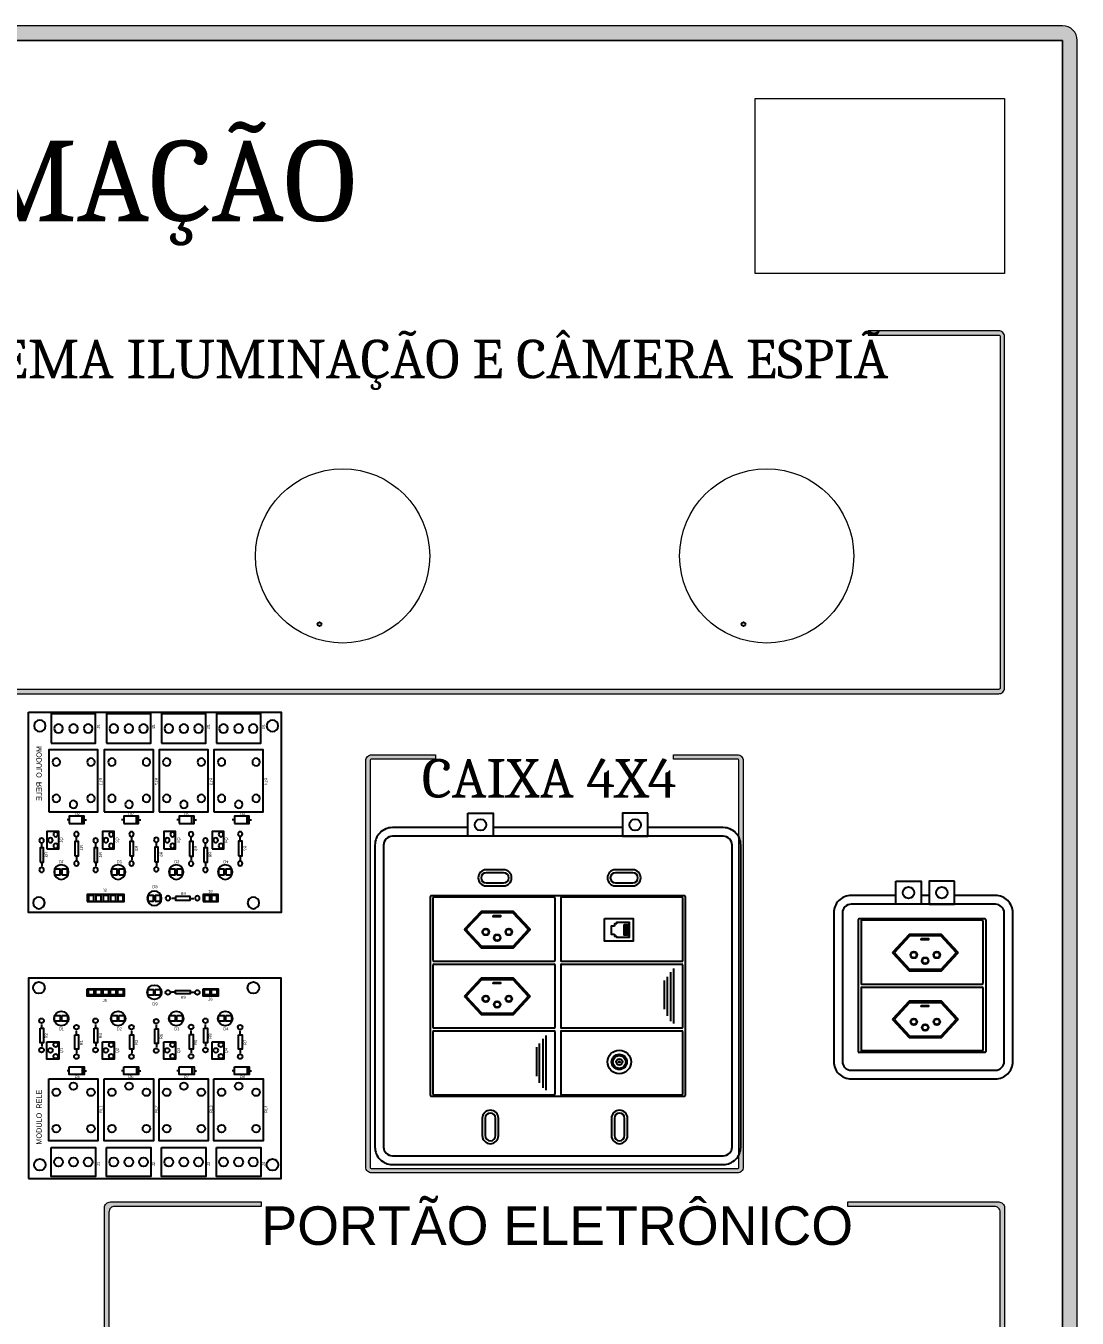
# Model space of a CAD drawing. Header units: millimetres. Extents: x 1729 to 7209, y 940 to 3564.
# Drawn here: x 4307.1 to 4669.2, y 3119.1 to 3564.1 of the extents above; entities that cross this region are included whole.
import ezdxf

# ---------------------------------------------------------------- set-up
doc = ezdxf.new("R2010")
doc.units = ezdxf.units.MM
doc.header["$XCLIPFRAME"] = 2
doc.layers.add('Linhas Externas', color=255, linetype='Continuous')
doc.layers.add('TEXTOS', color=7, linetype='Continuous')
doc.styles.get("Standard").update_dxf_attribs({"font": 'arial.ttf'})
picture_1 = doc.add_image_def('image1.jpg', size_in_pixel=(3840, 2160))
picture_2 = doc.add_image_def('image2.png', size_in_pixel=(927, 650))

# ---------------------------------------------------------------- blocks, each defined once
blk = doc.blocks.new('tomadas cx4x4')
for p, q in [((2537.37, 2580.29), (2537.37, 2511.89)), ((2625.07, 2580.59), (2537.67, 2580.59)), ((2538.37, 2579.79), (2538.37, 2558.39)), ((2580.07, 2580.09), (2538.67, 2580.09)), ((2580.37, 2579.79), (2580.37, 2558.39)), ((2582.37, 2579.79), (2582.37, 2558.39)), ((2624.07, 2580.09), (2582.67, 2580.09)), ((2624.37, 2558.09), (2624.37, 2579.79)), ((2625.37, 2511.89), (2625.37, 2580.29)), ((2604.24, 2570.24), (2605.12, 2570.24)), ((2604.24, 2569.78), (2605.12, 2569.78)), ((2604.24, 2569.4), (2605.12, 2569.4)), ((2604.24, 2569.09), (2605.12, 2569.09)), ((2604.24, 2568.85), (2605.12, 2568.85)), ((2604.24, 2568.63), (2605.12, 2568.63)), ((2604.24, 2568.38), (2605.12, 2568.38)), ((2604.24, 2568), (2605.12, 2568)), ((2605.47, 2570.63), (2605.47, 2567.35)), ((2605.73, 2571.16), (2605.73, 2566.76)), ((2604.24, 2567.54), (2605.12, 2567.54)), ((2538.37, 2556.79), (2538.37, 2535.39)), ((2538.67, 2558.09), (2580.07, 2558.09)), ((2538.67, 2557.09), (2580.07, 2557.09)), ((2580.37, 2556.79), (2580.37, 2535.39)), ((2582.37, 2556.79), (2582.37, 2535.39)), ((2582.67, 2558.09), (2624.37, 2558.09)), ((2582.67, 2557.09), (2624.07, 2557.09)), ((2620.16, 2554.36), (2620.16, 2537.5)), ((2621.24, 2555.53), (2621.24, 2536.69)), ((2624.37, 2535.39), (2624.37, 2556.79)), ((2617.98, 2551.44), (2617.98, 2541.56)), ((2618.98, 2552.76), (2618.98, 2539.25)), ((2538.37, 2533.79), (2538.37, 2512.39)), ((2538.67, 2535.09), (2580.07, 2535.09)), ((2538.67, 2534.09), (2580.07, 2534.09)), ((2577.24, 2532.53), (2577.24, 2513.69)), ((2580.37, 2533.79), (2580.37, 2512.39)), ((2582.37, 2533.79), (2582.37, 2512.39)), ((2582.67, 2535.09), (2624.07, 2535.09)), ((2582.67, 2534.09), (2624.07, 2534.09)), ((2624.37, 2512.39), (2624.37, 2533.79)), ((2573.98, 2528.44), (2573.98, 2518.56)), ((2574.98, 2529.76), (2574.98, 2516.25)), ((2576.16, 2531.36), (2576.16, 2514.5)), ((2537.67, 2511.59), (2625.07, 2511.59)), ((2538.67, 2512.09), (2580.07, 2512.09)), ((2582.67, 2512.09), (2624.07, 2512.09))]:
    blk.add_line(p, q)
for points in [[(2550.41, 2609.06), (2559.09, 2609.06), (2559.09, 2601.09), (2550.41, 2601.09)], [(2612.34, 2609.06), (2603.66, 2609.06), (2603.66, 2601.09), (2612.34, 2601.09)], [(2559.12, 2573.8), (2561.6, 2573.8), (2561.6, 2573.39), (2559.12, 2573.39)], [(2597.43, 2572.83), (2607.27, 2572.83), (2607.27, 2565.02), (2597.43, 2565.02)], [(2604.24, 2570.69), (2605.12, 2570.69), (2605.12, 2567.1), (2604.24, 2567.1)], [(2559.12, 2550.8), (2561.6, 2550.8), (2561.6, 2550.39), (2559.12, 2550.39)]]:
    blk.add_lwpolyline(points, close=True)
blk.add_lwpolyline([(2550.41, 2604.09), (2524.37, 2604.09, 0.414214), (2518.37, 2598.09), (2518.37, 2494.09, 0.414214), (2524.37, 2488.09), (2638.37, 2488.09, 0.414214), (2644.37, 2494.09), (2644.37, 2598.09, 0.414214), (2638.37, 2604.09), (2612.34, 2604.09)], format="xyb")
for points in [[(2603.66, 2604.09), (2559.09, 2604.09)], [(2600.91, 2570.18), (2599.75, 2570.18), (2599.75, 2567.35), (2600.91, 2567.35)], [(2601.69, 2570.96), (2600.91, 2570.96), (2600.91, 2570.18)], [(2601.69, 2570.96), (2601.69, 2571.55), (2605.99, 2571.55), (2605.99, 2566.3), (2601.69, 2566.3), (2601.69, 2566.7)], [(2600.91, 2567.35), (2600.91, 2566.7), (2601.69, 2566.7)]]:
    blk.add_lwpolyline(points)
for points in [[(2524.37, 2491.09), (2638.37, 2491.09, 0.414214), (2641.37, 2494.09), (2641.37, 2598.09, 0.414214), (2638.37, 2601.09), (2524.37, 2601.09, 0.414214), (2521.37, 2598.09), (2521.37, 2494.09, 0.414214)], [(2556.72, 2584.03), (2562.7, 2584.03, 1), (2562.7, 2589.56), (2556.72, 2589.56, 1)], [(2556.72, 2585.03), (2562.7, 2585.03, 1), (2562.7, 2588.56), (2556.72, 2588.56, 1)], [(2607.18, 2589.56), (2601.2, 2589.56, 1), (2601.2, 2584.03), (2607.18, 2584.03, 1)], [(2607.18, 2588.56), (2601.2, 2588.56, 1), (2601.2, 2585.03), (2607.18, 2585.03, 1)], [(2555.03, 2562.72), (2565.97, 2562.72, 0.208363), (2566.19, 2562.82), (2571.72, 2568.77, 0.393108), (2571.72, 2569.18), (2566.19, 2575.12, 0.208363), (2565.97, 2575.22), (2555.03, 2575.22, 0.208363), (2554.81, 2575.12), (2549.28, 2569.18, 0.393108), (2549.28, 2568.77), (2554.81, 2562.82, 0.208363)], [(2555.25, 2563.22), (2565.75, 2563.22, 0.208363), (2565.97, 2563.32), (2571.04, 2568.77, 0.393108), (2571.04, 2569.18), (2565.97, 2574.62, 0.208363), (2565.75, 2574.72), (2555.25, 2574.72, 0.208363), (2555.03, 2574.62), (2549.96, 2569.18, 0.393108), (2549.96, 2568.77), (2555.03, 2563.32, 0.208363)], [(2555.03, 2539.72), (2565.97, 2539.72, 0.208363), (2566.19, 2539.82), (2571.72, 2545.77, 0.393108), (2571.72, 2546.18), (2566.19, 2552.12, 0.208363), (2565.97, 2552.22), (2555.03, 2552.22, 0.208363), (2554.81, 2552.12), (2549.28, 2546.18, 0.393108), (2549.28, 2545.77), (2554.81, 2539.82, 0.208363)], [(2555.25, 2540.22), (2565.75, 2540.22, 0.208363), (2565.97, 2540.32), (2571.04, 2545.77, 0.393108), (2571.04, 2546.18), (2565.97, 2551.62, 0.208363), (2565.75, 2551.72), (2555.25, 2551.72, 0.208363), (2555.03, 2551.62), (2549.96, 2546.18, 0.393108), (2549.96, 2545.77), (2555.03, 2540.32, 0.208363)], [(2560.89, 2498.02), (2560.89, 2504, 1), (2555.36, 2504), (2555.36, 2498.02, 1)], [(2559.89, 2498.02), (2559.89, 2504, 1), (2556.36, 2504), (2556.36, 2498.02, 1)], [(2605.37, 2498.02), (2605.37, 2504, 1), (2599.84, 2504), (2599.84, 2498.02, 1)], [(2604.37, 2498.02), (2604.37, 2504, 1), (2600.84, 2504), (2600.84, 2498.02, 1)]]:
    blk.add_lwpolyline(points, format="xyb", close=True)
for centre, radius in [((2554.75, 2605.07), 1.98), ((2608, 2605.07), 1.98), ((2556.53, 2568.15), 1.15), ((2556.53, 2568.15), 0.951), ((2564.47, 2568.15), 1.15), ((2564.47, 2568.15), 0.951), ((2560.5, 2566.19), 1.15), ((2560.5, 2566.19), 0.951), ((2556.53, 2545.15), 1.15), ((2556.53, 2545.15), 0.951), ((2564.47, 2545.15), 1.15), ((2564.47, 2545.15), 0.951), ((2560.5, 2543.19), 1.15), ((2560.5, 2543.19), 0.951), ((2602.54, 2523.4), 4.06), ((2602.54, 2523.4), 2.63), ((2602.54, 2523.4), 2.63), ((2602.54, 2523.4), 2.62), ((2602.54, 2523.4), 2.61), ((2602.54, 2523.4), 2.58), ((2602.54, 2523.4), 2.5), ((2602.54, 2523.4), 2.38), ((2602.54, 2523.4), 2.21), ((2602.54, 2523.4), 1.09), ((2602.54, 2523.4), 0.243)]:
    blk.add_circle(centre, radius)
for centre, start, end in [((2537.67, 2580.29), 90, 180), ((2538.67, 2579.79), 90, 180), ((2580.07, 2579.79), 0, 90), ((2582.67, 2579.79), 90, 180), ((2624.07, 2579.79), 0, 90), ((2625.07, 2580.29), 0, 90), ((2538.67, 2558.39), 180, 270), ((2538.67, 2556.79), 90, 180), ((2580.07, 2558.39), 270, 0), ((2580.07, 2556.79), 0, 90), ((2582.67, 2558.39), 180, 270), ((2582.67, 2556.79), 90, 180), ((2624.07, 2556.79), 0, 90), ((2538.67, 2535.39), 180, 270), ((2538.67, 2533.79), 90, 180), ((2580.07, 2535.39), 270, 0), ((2580.07, 2533.79), 0, 90), ((2582.67, 2535.39), 180, 270), ((2582.67, 2533.79), 90, 180), ((2624.07, 2535.39), 270, 0), ((2624.07, 2533.79), 0, 90), ((2537.67, 2511.89), 180, 270), ((2538.67, 2512.39), 180, 270), ((2580.07, 2512.39), 270, 0), ((2582.67, 2512.39), 180, 270), ((2624.07, 2512.39), 270, 0), ((2625.07, 2511.89), 270, 0)]:
    blk.add_arc(centre, 0.3, start, end)
blk = doc.blocks.new('PLC RELES')
for p, q in [((50.69, 64.09), (49.33, 64.09)), ((55.68, 64.09), (57, 64.09)), ((4.61, 51.68), (4.61, 53.04)), ((16.61, 49.45), (16.61, 50.81)), ((23.19, 51.68), (23.19, 53.04)), ((35.58, 49.45), (35.58, 50.82)), ((44.1, 51.47), (44.1, 52.84)), ((56.1, 49.52), (56.1, 50.88)), ((61.04, 51.68), (61.04, 53.04)), ((72.99, 49.42), (72.99, 50.79)), ((4.61, 46.7), (4.61, 45.37)), ((23.19, 46.7), (23.19, 45.37)), ((44.1, 46.49), (44.1, 45.17)), ((56.1, 44.54), (56.1, 43.22)), ((61.04, 46.7), (61.04, 45.37)), ((16.61, 44.46), (16.61, 43.14)), ((35.58, 44.47), (35.58, 43.15)), ((72.99, 44.44), (72.99, 43.12)), ((14.09, 37.08), (13.31, 37.08)), ((18.46, 38.36), (18.46, 35.81)), ((19.19, 37.08), (19.99, 37.08)), ((32.86, 37.08), (32.09, 37.08)), ((37.23, 38.36), (37.23, 35.81)), ((37.96, 37.08), (38.76, 37.08)), ((51.95, 37.08), (51.17, 37.08)), ((56.32, 38.36), (56.32, 35.81)), ((57.05, 37.08), (57.85, 37.08)), ((70.95, 37.08), (70.17, 37.08)), ((75.32, 38.36), (75.32, 35.81)), ((76.05, 37.08), (76.85, 37.08))]:
    blk.add_line(p, q)
for points in [[(0, 0), (87, 0), (87, 69), (0, 69)], [(20.24, 65.23), (33.01, 65.23), (33.01, 62.76), (20.24, 62.76)], [(20.64, 65.01), (22.49, 65.01), (22.49, 63.16), (20.64, 63.16)], [(23.21, 65.01), (25.07, 65.01), (25.07, 63.16), (23.21, 63.16)], [(25.73, 65.01), (27.59, 65.01), (27.59, 63.16), (25.73, 63.16)], [(28.3, 65.01), (30.15, 65.01), (30.15, 63.16), (28.3, 63.16)], [(30.75, 65.01), (32.61, 65.01), (32.61, 63.16), (30.75, 63.16)], [(41.09, 65.08), (43.04, 65.08), (43.04, 63.12), (41.09, 63.12)], [(43.6, 65.08), (45.55, 65.08), (45.55, 63.12), (43.6, 63.12)], [(50.69, 63.5), (50.69, 64.69), (55.68, 64.69), (55.68, 63.5)], [(60.24, 65.23), (65.34, 65.23), (65.34, 62.76), (60.24, 62.76)], [(60.62, 65.01), (62.48, 65.01), (62.48, 63.16), (60.62, 63.16)], [(63.08, 65.01), (64.93, 65.01), (64.93, 63.16), (63.08, 63.16)], [(9.03, 56.04), (10.99, 56.04), (10.99, 54.09), (9.03, 54.09)], [(11.55, 56.04), (13.5, 56.04), (13.5, 54.09), (11.55, 54.09)], [(28.59, 56.04), (30.55, 56.04), (30.55, 54.09), (28.59, 54.09)], [(31.11, 56.04), (33.06, 56.04), (33.06, 54.09), (31.11, 54.09)], [(48.61, 56.04), (50.57, 56.04), (50.57, 54.09), (48.61, 54.09)], [(51.13, 56.04), (53.08, 56.04), (53.08, 54.09), (51.13, 54.09)], [(65.5, 56.04), (67.45, 56.04), (67.45, 54.09), (65.5, 54.09)], [(68.01, 56.04), (69.96, 56.04), (69.96, 54.09), (68.01, 54.09)], [(4.02, 51.68), (5.21, 51.68), (5.21, 46.7), (4.02, 46.7)], [(16.02, 49.45), (17.21, 49.45), (17.21, 44.46), (16.02, 44.46)], [(22.59, 51.68), (23.79, 51.68), (23.79, 46.7), (22.59, 46.7)], [(34.98, 49.45), (36.17, 49.45), (36.17, 44.47), (34.98, 44.47)], [(43.5, 51.47), (44.7, 51.47), (44.7, 46.49), (43.5, 46.49)], [(55.5, 49.52), (56.7, 49.52), (56.7, 44.54), (55.5, 44.54)], [(60.44, 51.68), (61.63, 51.68), (61.63, 46.7), (60.44, 46.7)], [(72.4, 49.42), (73.59, 49.42), (73.59, 44.44), (72.4, 44.44)], [(6.37, 47.05), (10.43, 47.05), (10.43, 41.07), (6.37, 41.07)], [(25.48, 47.05), (29.55, 47.05), (29.55, 41.07), (25.48, 41.07)], [(46.6, 47.05), (50.67, 47.05), (50.67, 41.07), (46.6, 41.07)], [(63.28, 47.05), (67.35, 47.05), (67.35, 41.07), (63.28, 41.07)], [(14.09, 38.36), (19.19, 38.36), (19.19, 35.81), (14.09, 35.81)], [(32.86, 38.36), (37.96, 38.36), (37.96, 35.81), (32.86, 35.81)], [(51.95, 38.36), (57.05, 38.36), (57.05, 35.81), (51.95, 35.81)], [(70.95, 38.36), (76.05, 38.36), (76.05, 35.81), (70.95, 35.81)], [(6.99, 34.3), (23.9, 34.3), (23.9, 12.96), (6.99, 12.96)], [(26.12, 34.3), (43.04, 34.3), (43.04, 12.96), (26.12, 12.96)], [(45.01, 34.3), (61.92, 34.3), (61.92, 12.96), (45.01, 12.96)], [(63.9, 34.3), (80.81, 34.3), (80.81, 12.96), (63.9, 12.96)], [(7.88, 10.6), (23.13, 10.6), (23.13, 0.6), (7.88, 0.6)], [(26.9, 10.6), (42.16, 10.6), (42.16, 0.6), (26.9, 0.6)], [(45.86, 10.6), (61.11, 10.6), (61.11, 0.6), (45.86, 0.6)], [(64.75, 10.6), (80, 10.6), (80, 0.6), (64.75, 0.6)]]:
    blk.add_lwpolyline(points, close=True)
for centre, radius in [((3.61, 65.65), 2), ((77.49, 65.65), 2), ((43.39, 64.09), 2.5), ((48.07, 64.03), 0.8), ((58.18, 64.03), 0.8), ((4.55, 54.3), 0.8), ((11.33, 55.05), 2.5), ((23.13, 54.3), 0.8), ((30.89, 55.05), 2.5), ((44.04, 54.1), 0.8), ((50.91, 55.05), 2.5), ((60.98, 54.3), 0.8), ((67.79, 55.05), 2.5), ((16.55, 52.07), 0.8), ((35.51, 52.08), 0.8), ((56.04, 52.14), 0.8), ((72.93, 52.05), 0.8), ((4.55, 44.19), 0.8), ((7.59, 44.09), 0.8), ((9.39, 46.02), 0.8), ((23.13, 44.19), 0.8), ((26.71, 44.09), 0.8), ((28.51, 46.02), 0.8), ((44.04, 43.98), 0.8), ((47.83, 44.09), 0.8), ((49.62, 46.02), 0.8), ((60.98, 44.19), 0.8), ((64.51, 44.09), 0.8), ((66.31, 46.02), 0.8), ((9.39, 42.05), 0.8), ((16.55, 41.95), 0.8), ((28.51, 42.05), 0.8), ((35.51, 41.96), 0.8), ((49.62, 42.05), 0.8), ((56.04, 42.03), 0.8), ((66.31, 42.05), 0.8), ((72.93, 41.93), 0.8), ((15.51, 31.75), 1.3), ((34.65, 31.75), 1.3), ((53.54, 31.75), 1.3), ((72.42, 31.75), 1.3), ((9.61, 29.67), 1.3), ((21.52, 29.67), 1.3), ((28.75, 29.67), 1.3), ((40.66, 29.67), 1.3), ((47.64, 29.67), 1.3), ((59.54, 29.67), 1.3), ((66.52, 29.67), 1.3), ((78.43, 29.67), 1.3), ((9.61, 17.14), 1.3), ((21.52, 17.14), 1.3), ((28.75, 17.14), 1.3), ((40.66, 17.14), 1.3), ((47.64, 17.14), 1.3), ((59.54, 17.14), 1.3), ((66.52, 17.14), 1.3), ((78.43, 17.14), 1.3), ((3.93, 4.69), 2), ((10.35, 5.64), 1.5), ((15.54, 5.64), 1.5), ((20.59, 5.64), 1.5), ((29.37, 5.64), 1.5), ((34.56, 5.64), 1.5), ((39.61, 5.64), 1.5), ((48.33, 5.64), 1.5), ((53.52, 5.64), 1.5), ((58.57, 5.64), 1.5), ((67.22, 5.64), 1.5), ((72.41, 5.64), 1.5), ((77.46, 5.64), 1.5), ((84.06, 4.69), 2)]:
    blk.add_circle(centre, radius)
at = {"char_height": 18.1154, "attachment_point": 1}
for s, width, heights, insert in [('{\\H0.0552x;R9}', 211.4236, [154.93], (52.39, 62.86)), ('{\\H0.0552x;J5}', 211.4236, [154.93], (25.59, 61.78)), ('{\\H0.0552x;D9}', 211.4236, [154.93], (42.72, 60.59)), ('{\\H0.0552x;J6}', 211.4236, [154.93], (61.97, 62.19)), ('{\\H0.0552x;D1}', 18.1154, [0], (10.48, 51.99)), ('{\\H0.0552x;D2}', 211.4236, [154.93], (30.42, 51.99)), ('{\\H0.0552x;D3}', 211.4236, [154.93], (50.21, 51.99)), ('{\\H0.0552x;D4}', 211.4236, [154.93], (67.17, 51.99)), ('{\\H0.0552x;D5}', 185.7509, [248.48], (15.94, 35.55)), ('{\\H0.0552x;D6}', 185.7509, [248.48], (34.4, 35.55)), ('{\\H0.0552x;D7}', 185.7509, [248.48], (53.48, 35.55)), ('{\\H0.0552x;D8}', 185.7509, [248.48], (72.74, 35.55))]:
    blk.add_mtext_dynamic_manual_height_columns(s, width=width, gutter_width=90.58, heights=heights, dxfattribs=dict(at, insert=insert))
at = {"attachment_point": 1, "rotation": 90}
for s, width, gutter_width, heights, insert, char_height in [('\\P{\\H0.0552x;R2}', 18.1154, 90.58, [0], (-24.56, 48.2), 18.1154), ('\\P{\\H0.0552x;R4}', 18.1154, 90.58, [0], (-5.86, 48.2), 18.1154), ('\\P{\\H0.0552x;R6}', 18.1154, 90.58, [0], (15.04, 47.96), 18.1154), ('\\P{\\H0.0552x;R8}', 18.1154, 90.58, [0], (31.88, 48.13), 18.1154), ('Q1', 16.2484, 90.58, [0], (10.8, 43.08), 1), ('\\P{\\H0.0552x;R1}', 18.1154, 90.58, [0], (-12.43, 45.8), 18.1154), ('Q2', 16.2484, 90.58, [0], (30.05, 43.08), 1), ('\\P{\\H0.0552x;R3}', 18.1154, 90.58, [0], (6.49, 45.96), 18.1154), ('Q3', 16.2484, 90.58, [0], (51.25, 43.08), 1), ('\\P{\\H0.0552x;R5}', 18.1154, 90.58, [0], (26.92, 45.96), 18.1154), ('Q4', 16.2484, 90.58, [0], (67.64, 43.08), 1), ('{\\H0.0552x;R7}', 398.7832, 90.58, [269.57], (74.16, 45.96), 18.1154), ('{\\H0.0552x;MODULO  RELE}', 32.4409, 162.2, [0], (2.77, 11.62), 32.4409), ('RL1', 554.9947, 90.58, [129.85], (24.43, 22.54), 1), ('RL2', 554.9947, 90.58, [129.85], (43.57, 22.54), 1), ('RL3', 554.9947, 90.58, [129.85], (62.45, 22.54), 1), ('RL4', 554.9947, 90.58, [129.85], (81.34, 22.54), 1), ('J1', 554.9947, 90.58, [129.85], (23.58, 4.21), 1), ('J2', 554.9947, 90.58, [129.85], (42.61, 4.21), 1), ('J3', 554.9947, 90.58, [129.85], (61.56, 4.21), 1), ('J4', 554.9947, 90.58, [129.85], (80.45, 4.21), 1)]:
    blk.add_mtext_dynamic_manual_height_columns(s, width=width, gutter_width=gutter_width, heights=heights, dxfattribs=dict(at, insert=insert, char_height=char_height))
blk = doc.blocks.new('tomadas 3p bi')
for p, q in [((3283.69, 1910.3), (3283.69, 1864.9)), ((3327.39, 1910.6), (3283.99, 1910.6)), ((3284.69, 1909.8), (3284.69, 1888.4)), ((3326.39, 1910.1), (3284.99, 1910.1)), ((3326.69, 1909.8), (3326.69, 1888.4)), ((3327.69, 1910.3), (3327.69, 1864.9)), ((3284.99, 1888.1), (3326.39, 1888.1)), ((3284.99, 1887.1), (3326.39, 1887.1)), ((3284.69, 1886.8), (3284.69, 1865.4)), ((3326.69, 1886.8), (3326.69, 1865.4)), ((3327.39, 1864.6), (3283.99, 1864.6)), ((3326.39, 1865.1), (3284.99, 1865.1))]:
    blk.add_line(p, q)
for points in [[(3296.72, 1923.6), (3305.4, 1923.6), (3305.4, 1915.63), (3296.72, 1915.63)], [(3316.84, 1923.6), (3308.16, 1923.6), (3308.16, 1915.63), (3316.84, 1915.63)], [(3305.44, 1903.81), (3307.91, 1903.81), (3307.91, 1903.4), (3305.44, 1903.4)], [(3305.44, 1880.81), (3307.91, 1880.81), (3307.91, 1880.4), (3305.44, 1880.4)]]:
    blk.add_lwpolyline(points, close=True)
blk.add_lwpolyline([(3296.72, 1918.63), (3281.27, 1918.63, 0.414214), (3275.27, 1912.63), (3275.27, 1861.49, 0.414214), (3281.27, 1855.49), (3331, 1855.49, 0.414214), (3337, 1861.49), (3337, 1912.63, 0.414214), (3331, 1918.63), (3316.84, 1918.63)], format="xyb")
blk.add_lwpolyline([(3308.16, 1918.63), (3305.4, 1918.63)])
for points in [[(3281.27, 1858.49), (3331, 1858.49, 0.414214), (3334, 1861.49), (3334, 1912.63, 0.414214), (3331, 1915.63), (3281.27, 1915.63, 0.414214), (3278.27, 1912.63), (3278.27, 1861.49, 0.414214)], [(3301.34, 1892.73), (3312.28, 1892.73, 0.208363), (3312.5, 1892.83), (3318.03, 1898.78, 0.393108), (3318.03, 1899.18), (3312.5, 1905.13, 0.208363), (3312.28, 1905.23), (3301.34, 1905.23, 0.208363), (3301.13, 1905.13), (3295.59, 1899.18, 0.393108), (3295.59, 1898.78), (3301.13, 1892.83, 0.208363)], [(3301.56, 1893.23), (3312.07, 1893.23, 0.208363), (3312.29, 1893.33), (3317.35, 1898.78, 0.393108), (3317.35, 1899.18), (3312.29, 1904.63, 0.208363), (3312.07, 1904.73), (3301.56, 1904.73, 0.208363), (3301.34, 1904.63), (3296.28, 1899.18, 0.393108), (3296.28, 1898.78), (3301.34, 1893.33, 0.208363)], [(3301.34, 1869.73), (3312.28, 1869.73, 0.208363), (3312.5, 1869.83), (3318.03, 1875.78, 0.393108), (3318.03, 1876.18), (3312.5, 1882.13, 0.208363), (3312.28, 1882.23), (3301.34, 1882.23, 0.208363), (3301.13, 1882.13), (3295.59, 1876.18, 0.393108), (3295.59, 1875.78), (3301.13, 1869.83, 0.208363)], [(3301.56, 1870.23), (3312.07, 1870.23, 0.208363), (3312.29, 1870.33), (3317.35, 1875.78, 0.393108), (3317.35, 1876.18), (3312.29, 1881.63, 0.208363), (3312.07, 1881.73), (3301.56, 1881.73, 0.208363), (3301.34, 1881.63), (3296.28, 1876.18, 0.393108), (3296.28, 1875.78), (3301.34, 1870.33, 0.208363)]]:
    blk.add_lwpolyline(points, format="xyb", close=True)
for centre, radius in [((3301.06, 1919.61), 1.98), ((3312.5, 1919.61), 1.98), ((3302.85, 1898.16), 1.15), ((3302.85, 1898.16), 0.951), ((3306.81, 1896.2), 1.15), ((3306.81, 1896.2), 0.951), ((3310.78, 1898.16), 1.15), ((3310.78, 1898.16), 0.951), ((3302.85, 1875.16), 1.15), ((3302.85, 1875.16), 0.951), ((3306.81, 1873.2), 1.15), ((3306.81, 1873.2), 0.951), ((3310.78, 1875.16), 1.15), ((3310.78, 1875.16), 0.951)]:
    blk.add_circle(centre, radius)
for centre, start, end in [((3283.99, 1910.3), 90, 180), ((3284.99, 1909.8), 90, 180), ((3326.39, 1909.8), 0, 90), ((3327.39, 1910.3), 0, 90), ((3284.99, 1888.4), 180, 270), ((3284.99, 1886.8), 90, 180), ((3326.39, 1888.4), 270, 0), ((3326.39, 1886.8), 0, 90), ((3283.99, 1864.9), 180, 270), ((3284.99, 1865.4), 180, 270), ((3326.39, 1865.4), 270, 0), ((3327.39, 1864.9), 270, 0)]:
    blk.add_arc(centre, 0.3, start, end)

msp = doc.modelspace()

# ---------------------------------------------------------------- hatches: boundary and pattern name
at = {"layer": 'Linhas Externas', "lineweight": 15}
h = msp.add_hatch(color=256, dxfattribs=at)
h.dxf.hatch_style = 1
h.paths.add_polyline_path([(3564.17, 3564.081, 0.4142136), (3559.17, 3559.081), (3559.17, 2759.081, 0.4142136), (3564.17, 2754.081), (4664.17, 2754.081, 0.4142136), (4669.17, 2759.081), (4669.17, 3559.081, 0.4142136), (4664.17, 3564.081)])
h.paths.add_polyline_path([(4664.17, 3559.081), (4664.17, 2759.081), (3564.17, 2759.081), (3564.17, 3559.081)], flags=16)
h.paths.add_polyline_path([(4644.17, 3539.081), (4644.17, 3478.851), (4558.273, 3478.851), (4558.273, 3539.081)], flags=0)
h.paths.add_polyline_path([(4644.17, 3457.081), (4644.17, 3336.081, -0.4142136), (4642.17, 3334.081), (4190.17, 3334.081, -0.4142136), (4188.17, 3336.081), (4188.17, 3457.081, -0.4142136), (4190.17, 3459.081), (4235.17, 3459.081), (4235.17, 3457.581), (4190.17, 3457.581, 0.4142136), (4189.67, 3457.081), (4189.67, 3336.081, 0.4142136), (4190.17, 3335.581), (4642.17, 3335.581, 0.4142136), (4642.67, 3336.081), (4642.67, 3457.081, 0.4142136), (4642.17, 3457.581), (4597.17, 3457.581), (4597.17, 3459.081), (4642.17, 3459.081, -0.4142136)], flags=0)
h.paths.add_polyline_path([(4603.67, 3389.049, -1), (4528.67, 3389.049, -1)], flags=0)
h.paths.add_polyline_path([(4446.17, 3381.549, -1), (4386.17, 3381.549, -1)], flags=0)
h.paths.add_polyline_path([(4554.17, 3311.081), (4554.17, 3171.081, -0.4142136), (4552.17, 3169.081), (4426.17, 3169.081, -0.4142136), (4424.17, 3171.081), (4424.17, 3311.081, -0.4142136), (4426.17, 3313.081), (4448.17, 3313.081), (4448.17, 3311.581), (4426.17, 3311.581, 0.4142136), (4425.67, 3311.081), (4425.67, 3171.081, 0.4142136), (4426.17, 3170.581), (4552.17, 3170.581, 0.4142136), (4552.67, 3171.081), (4552.67, 3311.081, 0.4142136), (4552.17, 3311.581), (4530.17, 3311.581), (4530.17, 3313.081), (4552.17, 3313.081, -0.4142136)], flags=0)
h.paths.add_polyline_path([(4306.17, 3391.549, -1), (4226.17, 3391.549, -1)], flags=0)
h.paths.add_polyline_path([(4644.17, 3157.081), (4644.17, 2791.081, -0.4142136), (4642.17, 2789.081), (4336.17, 2789.081, -0.4142136), (4334.17, 2791.081), (4334.17, 3157.081, -0.4142136), (4336.17, 3159.081), (4388.17, 3159.081), (4388.17, 3157.581), (4337.67, 3157.581, 0.4142136), (4335.67, 3155.581), (4335.67, 2792.581, 0.4142136), (4337.67, 2790.581), (4640.67, 2790.581, 0.4142136), (4642.67, 2792.581), (4642.67, 3155.581, 0.4142136), (4640.67, 3157.581), (4590.17, 3157.581), (4590.17, 3159.081), (4642.17, 3159.081, -0.4142136)], flags=0)
h.paths.add_polyline_path([(4279.17, 3322.081), (4279.17, 3126.081, -0.4142136), (4277.17, 3124.081), (4011.17, 3124.081, -0.4142136), (4009.17, 3126.081), (4009.17, 3322.081, -0.4142136), (4011.17, 3324.081), (4059.431, 3324.081), (4059.431, 3322.581), (4011.17, 3322.581, 0.4142136), (4010.67, 3322.081), (4010.67, 3126.081, 0.4142136), (4011.17, 3125.581), (4277.17, 3125.581, 0.4142136), (4277.67, 3126.081), (4277.67, 3322.081, 0.4142136), (4277.17, 3322.581), (4228.909, 3322.581), (4228.909, 3324.081), (4277.17, 3324.081, -0.4142136)], flags=0)
h.paths.add_polyline_path([(4105.441, 3425.204), (4105.441, 3337.268, -0.4142136), (4103.441, 3335.268), (3596.17, 3335.268, -0.4142136), (3594.17, 3337.268), (3594.17, 3425.204, -0.4142136), (3596.17, 3427.204), (3778.805, 3427.204), (3778.805, 3425.704), (3596.17, 3425.704, 0.4142136), (3595.67, 3425.204), (3595.67, 3337.268, 0.4142136), (3596.17, 3336.768), (4103.441, 3336.768, 0.4142136), (4103.941, 3337.268), (4103.941, 3425.204, 0.4142136), (4103.441, 3425.704), (3920.805, 3425.704), (3920.805, 3427.204), (4103.441, 3427.204, -0.4142136)], flags=0)
h.paths.add_polyline_path([(4309.17, 3112.081), (4309.17, 2791.081, -0.4142136), (4307.17, 2789.081), (3981.17, 2789.081, -0.4142136), (3979.17, 2791.081), (3979.17, 3112.081, -0.4142136), (3981.17, 3114.081), (4063.17, 3114.081), (4063.17, 3112.581), (3981.17, 3112.581, 0.4142136), (3980.67, 3112.081), (3980.67, 2791.081, 0.4142136), (3981.17, 2790.581), (4307.17, 2790.581, 0.4142136), (4307.67, 2791.081), (4307.67, 3112.081, 0.4142136), (4307.17, 3112.581), (4225.17, 3112.581), (4225.17, 3114.081), (4307.17, 3114.081, -0.4142136)], flags=0)
h.paths.add_polyline_path([(4076.641, 3411.081), (4076.641, 3368.081, -0.4142136), (4073.141, 3364.581), (3627.141, 3364.581, -0.4142136), (3623.641, 3368.081), (3623.641, 3411.081, -0.4142136), (3627.141, 3414.581), (4073.141, 3414.581, -0.4142136)], flags=0)
h.paths.add_polyline_path([(4075.141, 3411.081), (4075.141, 3368.081, -0.4142136), (4073.141, 3366.081), (3627.141, 3366.081, -0.4142136), (3625.141, 3368.081), (3625.141, 3411.081, -0.4142136), (3627.141, 3413.081), (4073.141, 3413.081, -0.4142136)], flags=0)
h.paths.add_polyline_path([(3954.17, 3322.081), (3954.17, 2791.081, -0.4142136), (3952.17, 2789.081), (3596.17, 2789.081, -0.4142136), (3594.17, 2791.081), (3594.17, 3322.081, -0.4142136), (3596.17, 3324.081), (3673.17, 3324.081), (3673.17, 3322.581), (3596.17, 3322.581, 0.4142136), (3595.67, 3322.081), (3595.67, 2791.081, 0.4142136), (3596.17, 2790.581), (3952.17, 2790.581, 0.4142136), (3952.67, 2791.081), (3952.67, 3322.081, 0.4142136), (3952.17, 3322.581), (3875.17, 3322.581), (3875.17, 3324.081), (3952.17, 3324.081, -0.4142136)], flags=0)
h.paths.add_polyline_path([(3654.895, 3539.081), (3654.895, 3453.184), (3594.17, 3453.184), (3594.17, 3539.081)], flags=0)
h.paths.add_polyline_path([(4222.542, 3431.186), (4609.444, 3431.186), (4609.444, 3460.879), (4222.542, 3460.879)], flags=8)
h.paths.add_polyline_path([(4383.424, 3133.726), (4593.913, 3133.726), (4593.913, 3161.059), (4383.424, 3161.059)], flags=8)
h.paths.add_polyline_path([(4061.998, 3088.328), (4226.82, 3088.328), (4226.82, 3118.021), (4061.998, 3118.021)], flags=8)
h.paths.add_polyline_path([(3667.127, 3294.768), (3884.015, 3294.768), (3884.015, 3324.461), (3667.127, 3324.461)], flags=8)
h.paths.add_polyline_path([(4054.972, 3295.394), (4234.652, 3295.394), (4234.652, 3325.087), (4054.972, 3325.087)], flags=8)
h.paths.add_polyline_path([(4439.008, 3286.244), (4536.184, 3286.244), (4536.184, 3315.937), (4439.008, 3315.937)], flags=8)
h.paths.add_polyline_path([(3785.101, 3411.215), (3914.405, 3411.215), (3914.405, 3440.908), (3785.101, 3440.908)], flags=8)
h.paths.add_polyline_path([(3751.719, 3472.735), (4440.966, 3472.735), (4440.966, 3534.712), (3751.719, 3534.712)], flags=8)
h = msp.add_hatch(color=256, dxfattribs=at)
h.dxf.hatch_style = 1
h.paths.add_polyline_path([(4597.17, 3459.081), (4597.17, 3457.581), (4642.17, 3457.581, -0.4142136), (4642.67, 3457.081), (4642.67, 3336.081, -0.4142136), (4642.17, 3335.581), (4190.17, 3335.581, -0.4142136), (4189.67, 3336.081), (4189.67, 3457.081, -0.4142136), (4190.17, 3457.581), (4235.17, 3457.581), (4235.17, 3459.081), (4190.17, 3459.081, 0.4142136), (4188.17, 3457.081), (4188.17, 3336.081, 0.4142136), (4190.17, 3334.081), (4642.17, 3334.081, 0.4142136), (4644.17, 3336.081), (4644.17, 3457.081, 0.4142136), (4642.17, 3459.081)])
h.paths.add_polyline_path([(4337.67, 3157.581), (4388.17, 3157.581), (4388.17, 3159.081), (4336.17, 3159.081, 0.4142136), (4334.17, 3157.081), (4334.17, 2791.081, 0.4142136), (4336.17, 2789.081), (4642.17, 2789.081, 0.4142136), (4644.17, 2791.081), (4644.17, 3157.081, 0.4142136), (4642.17, 3159.081), (4590.17, 3159.081), (4590.17, 3157.581), (4640.67, 3157.581, -0.4142136), (4642.67, 3155.581), (4642.67, 2792.581, -0.4142136), (4640.67, 2790.581), (4337.67, 2790.581, -0.4142136), (4335.67, 2792.581), (4335.67, 3155.581, -0.4142136)])
h.paths.add_polyline_path([(4307.17, 3112.581, -0.4142136), (4307.67, 3112.081), (4307.67, 2791.081, -0.4142136), (4307.17, 2790.581), (3981.17, 2790.581, -0.4142136), (3980.67, 2791.081), (3980.67, 3112.081, -0.4142136), (3981.17, 3112.581), (4063.17, 3112.581), (4063.17, 3114.081), (3981.17, 3114.081, 0.4142136), (3979.17, 3112.081), (3979.17, 2791.081, 0.4142136), (3981.17, 2789.081), (4307.17, 2789.081, 0.4142136), (4309.17, 2791.081), (4309.17, 3112.081, 0.4142136), (4307.17, 3114.081), (4225.17, 3114.081), (4225.17, 3112.581)])
h.paths.add_polyline_path([(3954.17, 3322.081, 0.4142136), (3952.17, 3324.081), (3875.17, 3324.081), (3875.17, 3322.581), (3952.17, 3322.581, -0.4142136), (3952.67, 3322.081), (3952.67, 2791.081, -0.4142136), (3952.17, 2790.581), (3596.17, 2790.581, -0.4142136), (3595.67, 2791.081), (3595.67, 3322.081, -0.4142136), (3596.17, 3322.581), (3673.17, 3322.581), (3673.17, 3324.081), (3596.17, 3324.081, 0.4142136), (3594.17, 3322.081), (3594.17, 2791.081, 0.4142136), (3596.17, 2789.081), (3952.17, 2789.081, 0.4142136), (3954.17, 2791.081)])
h.paths.add_polyline_path([(4103.441, 3425.704, -0.4142136), (4103.941, 3425.204), (4103.941, 3337.268, -0.4142136), (4103.441, 3336.768), (3596.17, 3336.768, -0.4142136), (3595.67, 3337.268), (3595.67, 3425.204, -0.4142136), (3596.17, 3425.704), (3778.805, 3425.704), (3778.805, 3427.204), (3596.17, 3427.204, 0.4142136), (3594.17, 3425.204), (3594.17, 3337.268, 0.4142136), (3596.17, 3335.268), (4103.441, 3335.268, 0.4142136), (4105.441, 3337.268), (4105.441, 3425.204, 0.4142136), (4103.441, 3427.204), (3920.805, 3427.204), (3920.805, 3425.704)])
h.paths.add_polyline_path([(3627.141, 3414.581, 0.4142136), (3623.641, 3411.081), (3623.641, 3368.081, 0.4142136), (3627.141, 3364.581), (4073.141, 3364.581, 0.4142136), (4076.641, 3368.081), (4076.641, 3411.081, 0.4142136), (4073.141, 3414.581)], flags=17)
h.paths.add_polyline_path([(3627.141, 3413.081, 0.4142136), (3625.141, 3411.081), (3625.141, 3368.081, 0.4142136), (3627.141, 3366.081), (4073.141, 3366.081, 0.4142136), (4075.141, 3368.081), (4075.141, 3411.081, 0.4142136), (4073.141, 3413.081)], flags=16)
h = msp.add_hatch(color=256, dxfattribs=at)
h.dxf.hatch_style = 1
h.paths.add_polyline_path([(4279.17, 3322.081, 0.4142136), (4277.17, 3324.081), (4228.909, 3324.081), (4228.909, 3322.581), (4277.17, 3322.581, -0.4142136), (4277.67, 3322.081), (4277.67, 3126.081, -0.4142136), (4277.17, 3125.581), (4011.17, 3125.581, -0.4142136), (4010.67, 3126.081), (4010.67, 3322.081, -0.4142136), (4011.17, 3322.581), (4059.431, 3322.581), (4059.431, 3324.081), (4011.17, 3324.081, 0.4142136), (4009.17, 3322.081), (4009.17, 3126.081, 0.4142136), (4011.17, 3124.081), (4277.17, 3124.081, 0.4142136), (4279.17, 3126.081)])
h.paths.add_polyline_path([(4425.67, 3311.081, -0.4142136), (4426.17, 3311.581), (4448.17, 3311.581), (4448.17, 3313.081), (4426.17, 3313.081, 0.4142136), (4424.17, 3311.081), (4424.17, 3171.081, 0.4142136), (4426.17, 3169.081), (4552.17, 3169.081, 0.4142136), (4554.17, 3171.081), (4554.17, 3311.081, 0.4142136), (4552.17, 3313.081), (4530.17, 3313.081), (4530.17, 3311.581), (4552.17, 3311.581, -0.4142136), (4552.67, 3311.081), (4552.67, 3171.081, -0.4142136), (4552.17, 3170.581), (4426.17, 3170.581, -0.4142136), (4425.67, 3171.081)])

# ---------------------------------------------------------------- linework, layer by layer
for centre in [(4408.199, 3358.037), (4554.258, 3358.037)]:
    msp.add_circle(centre, 0.665)
for points in [[(4235.17, 3459.081), (4190.17, 3459.081, 0.4142136), (4188.17, 3457.081), (4188.17, 3336.081, 0.4142136), (4190.17, 3334.081), (4642.17, 3334.081, 0.4142136), (4644.17, 3336.081), (4644.17, 3457.081, 0.4142136), (4642.17, 3459.081), (4597.17, 3459.081), (4597.17, 3457.581), (4642.17, 3457.581, -0.4142136), (4642.67, 3457.081), (4642.67, 3336.081, -0.4142136), (4642.17, 3335.581), (4190.17, 3335.581, -0.4142136), (4189.67, 3336.081), (4189.67, 3457.081, -0.4142136), (4190.17, 3457.581), (4235.17, 3457.581)], [(4530.17, 3313.081), (4552.17, 3313.081, -0.4142136), (4554.17, 3311.081), (4554.17, 3171.081, -0.4142136), (4552.17, 3169.081), (4426.17, 3169.081, -0.4142136), (4424.17, 3171.081), (4424.17, 3311.081, -0.4142136), (4426.17, 3313.081), (4448.17, 3313.081), (4448.17, 3311.581), (4426.17, 3311.581, 0.4142136), (4425.67, 3311.081), (4425.67, 3171.081, 0.4142136), (4426.17, 3170.581), (4552.17, 3170.581, 0.4142136), (4552.67, 3171.081), (4552.67, 3311.081, 0.4142136), (4552.17, 3311.581), (4530.17, 3311.581)], [(4590.17, 3159.081), (4642.17, 3159.081, -0.4142136), (4644.17, 3157.081), (4644.17, 2791.081, -0.4142136), (4642.17, 2789.081), (4336.17, 2789.081, -0.4142136), (4334.17, 2791.081), (4334.17, 3157.081, -0.4142136), (4336.17, 3159.081), (4388.17, 3159.081), (4388.17, 3157.581), (4337.67, 3157.581, 0.4142136), (4335.67, 3155.581), (4335.67, 2792.581, 0.4142136), (4337.67, 2790.581), (4640.67, 2790.581, 0.4142136), (4642.67, 2792.581), (4642.67, 3155.581, 0.4142136), (4640.67, 3157.581), (4590.17, 3157.581)]]:
    msp.add_lwpolyline(points, format="xyb", close=True, dxfattribs=at)
for centre in [(4416.17, 3381.549), (4562.229, 3381.549)]:
    msp.add_circle(centre, 30, dxfattribs=at)
at = {"layer": 'TEXTOS', "lineweight": 15}
msp.add_lwpolyline([(3564.17, 2754.081), (4664.17, 2754.081, 0.4142136), (4669.17, 2759.081), (4669.17, 3559.081, 0.4142136), (4664.17, 3564.081), (3564.17, 3564.081, 0.4142136), (3559.17, 3559.081), (3559.17, 2759.081, 0.4142136)], format="xyb", close=True, dxfattribs=at)
for points in [[(3564.17, 3559.081), (4664.17, 3559.081), (4664.17, 2759.081), (3564.17, 2759.081)], [(4558.273, 3539.081), (4644.17, 3539.081), (4644.17, 3478.851), (4558.273, 3478.851)]]:
    msp.add_lwpolyline(points, close=True, dxfattribs=at)

# ---------------------------------------------------------------- block references
at = {"xscale": -1, "rotation": 180}
msp.add_blockref('PLC RELES', (4307.947, 3327.727), dxfattribs=at)
for name, p in [('tomadas cx4x4', (1908.927, 683.904)), ('PLC RELES', (4307.947, 3167.209))]:
    msp.add_blockref(name, p)
at = {"layer": 'Linhas Externas', "lineweight": 15}
msp.add_blockref('tomadas 3p bi', (1310.038, 1345.977), dxfattribs=at)

# ---------------------------------------------------------------- texts
at = {"layer": 'Linhas Externas', "lineweight": 30, "insert": (3761.066, 3524.503), "char_height": 27.68576, "attachment_point": 1}
msp.add_mtext_dynamic_manual_height_columns('{\\fCambria|b0|i0|c0|p18;BANCADA DIDÁTICA DE AUTOMAÇÃO}', width=1064.94762, gutter_width=138.429, heights=[0], dxfattribs=at)
at = {"layer": 'Linhas Externas', "lineweight": 15, "char_height": 13.2641, "attachment_point": 1}
for s, width, insert in [('{\\fCambria|b0|i0|c0|p18;SUBSISTEMA ILUMINAÇÃO E CÂMERA ESPIÃ}', 396.61425, (4226.934, 3455.969)), ('{\\fCambria|b0|i0|c0|p18;CAIXA 4X4}', 173.78598, (4443.467, 3311.581)), ('PORTÃO ELETRÔNICO', 206.82546, (4388.17, 3157.581))]:
    msp.add_mtext_dynamic_manual_height_columns(s, width=width, gutter_width=66.321, heights=[0], dxfattribs=dict(at, insert=insert))

# ---------------------------------------------------------------- pictures from other files: only their frames are drawn
at = {"layer": 'Linhas Externas', "lineweight": 15}
image = msp.add_image(picture_1, insert=(4664.17, 2759.081), size_in_units=(1422.222, 800), rotation=180, dxfattribs=at)
image.dxf.v_pixel = (-2e-17, 0.3703704)
image.set_boundary_path([(-0.5, -0.5), (2969.5, 2159.5)])
at = {"layer": 'TEXTOS', "lineweight": 15}
image = msp.add_image(picture_2, insert=(4558.273, 3478.851), size_in_units=(85.897, 60.23), dxfattribs=at)
image.dxf.flags = 7

doc.saveas('drawing.dxf')
